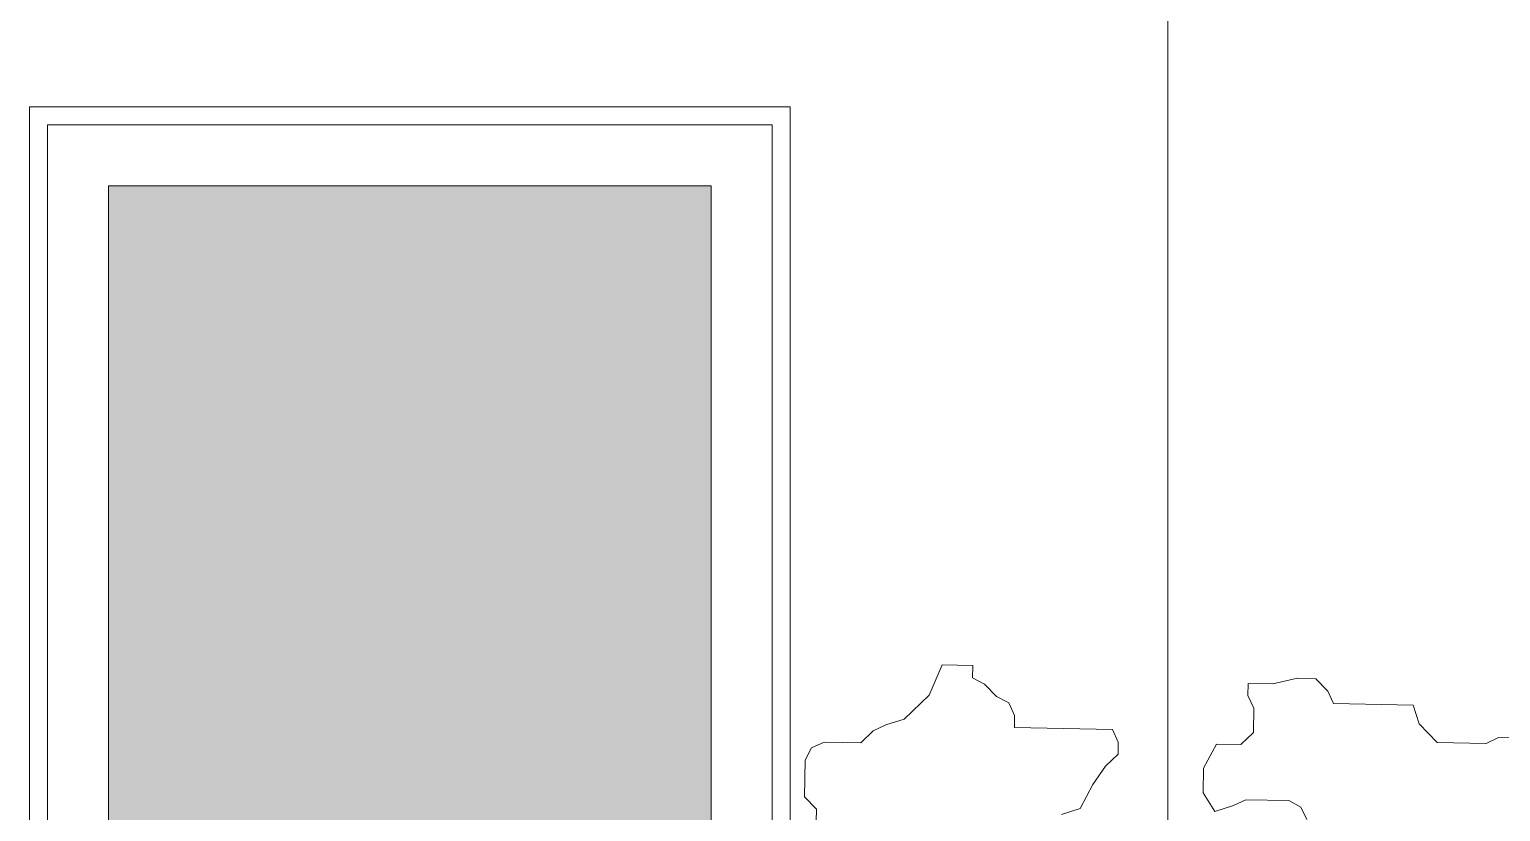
# Model space of a CAD drawing. Header units: metres. Extents: x -44 to 358, y -286 to 66.
# Drawn here: x 199.545 to 201.092, y 28.56 to 29.383 of the extents above; entities that cross this region are included whole.
import ezdxf

# ---------------------------------------------------------------- set-up
doc = ezdxf.new("R2010")
doc.units = ezdxf.units.M
doc.header["$LTSCALE"] = 0.3
for name, color, linetype, lineweight in [('arbustos', 95, 'Continuous', 0), ('EL0', 7, 'Continuous', 15), ('EL1', 150, 'Continuous', 13)]:
    doc.layers.add(name, color=color, linetype=linetype, lineweight=lineweight)
doc.layers.add('palmas', color=7, linetype='Continuous', lineweight=0, true_color=0x98b285)

# ---------------------------------------------------------------- blocks, each defined once
blk = doc.blocks.new('cay11')
at = {"layer": 'palmas'}
for points in [[(3139.5, -697), (3139.5, -726), (3168.6, -755), (3168.6, -842.2), (3154, -871.2), (3125, -885.7), (3037.8, -885.7), (3008.7, -914.8), (2979.6, -929.3), (2936, -943.8), (2877.9, -1001.9), (2848.8, -1074.5), (2776.1, -1074.5), (2776.1, -1045.4), (2747.1, -1030.9), (2718, -1001.9), (2688.9, -987.4), (2674.4, -958.3), (2674.4, -929.3), (2441.8, -929.3), (2427.3, -900.2), (2427.3, -871.2), (2456.4, -842.2), (2485.4, -798.6), (2500, -769.6), (2514.5, -740.5), (2558.1, -726)], [(1976.7, -726), (1991.3, -755), (2020.3, -769.6), (2122.1, -769.6), (2151.1, -755), (2194.7, -740.5), (2223.8, -784.1), (2223.8, -842.2), (2194.7, -900.2), (2136.6, -900.2), (2107.5, -929.3), (2107.5, -987.4), (2122.1, -1016.4), (2122.1, -1045.4), (2063.9, -1045.4), (2005.8, -1060), (1962.2, -1060), (1933.1, -1030.9), (1918.6, -1001.9), (1729.6, -1001.9), (1715.1, -958.3), (1671.5, -914.8), (1555.2, -914.8), (1526.2, -929.3), (1497.1, -929.3)]]:
    blk.add_lwpolyline(points, dxfattribs=at)

msp = doc.modelspace()

# ---------------------------------------------------------------- hatches: boundary and pattern name
at = {"layer": 'EL1', "transparency": 33554572}
h = msp.add_hatch(color=256, dxfattribs=at)
h.dxf.hatch_style = 1
h.set_gradient(color1=(202, 249, 252), color2=(229, 255, 255), tint=1, name='CYLINDER')
h.paths.add_polyline_path([(200.2615048, 29.2182153), (199.6275048, 29.2182153), (199.6275048, 27.1842153), (200.2615048, 27.1842153)])

# ---------------------------------------------------------------- linework, layer by layer
at = {"layer": 'EL0'}
msp.add_line((200.7417742, 26.0012153), (200.7417742, 30.3012153), dxfattribs=at)
at = {"layer": 'EL1'}
for p, q in [((199.5445048, 28.1047166), (199.5445048, 29.3012153)), ((199.5445048, 29.3012153), (200.3445048, 29.3012153)), ((199.5445048, 29.3012153), (199.5445048, 28.3803741)), ((200.3445048, 29.3012153), (199.5445048, 29.3012153)), ((200.3445048, 29.3012153), (200.3445048, 27.1012153)), ((200.3445048, 27.1012153), (200.3445048, 29.3012153)), ((199.5635048, 29.2822153), (200.3255048, 29.2822153)), ((199.5635048, 28.3803741), (199.5635048, 29.2822153)), ((200.3255048, 29.2822153), (200.3255048, 27.1202153)), ((199.6275048, 29.2182153), (200.2615048, 29.2182153)), ((199.6275048, 27.1842153), (199.6275048, 29.2182153)), ((200.2615048, 29.2182153), (200.2615048, 27.1842153))]:
    msp.add_line(p, q, dxfattribs=at)

# ---------------------------------------------------------------- block references
at = {"layer": 'arbustos', "xscale": 0.0004434390308396143, "yscale": 0.0004434390308396143, "zscale": 0.0004434390308396143, "rotation": 178.815540635539}
msp.add_blockref('cay11', (201.7574086, 28.212176), dxfattribs=at)

doc.saveas('drawing.dxf')
